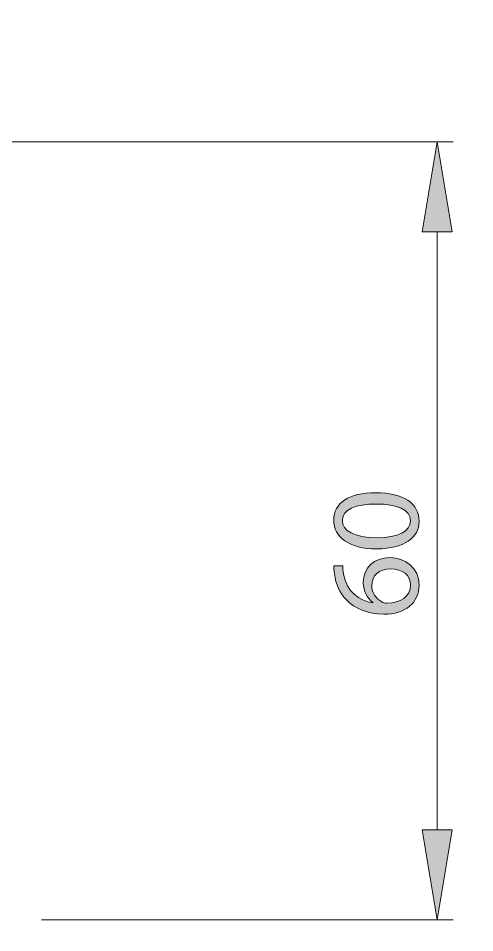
# Model space of a CAD drawing. Header units: inches. Extents: x 0.54 to 10.46, y 0.74 to 7.76.
# Drawn here: x 9.832 to 10.0617, y 4.5989 to 5.0592 of the extents above; entities that cross this region are included whole.
import ezdxf

# ---------------------------------------------------------------- set-up
doc = ezdxf.new("R2010")
doc.units = ezdxf.units.IN
doc.header["$MEASUREMENT"] = 0
doc.layers.add('BG', color=7, linetype='Continuous')
doc.layers.add('MCG-INT-4FT', color=7, linetype='Continuous')

# ---------------------------------------------------------------- blocks, each defined once
blk = doc.blocks.new('block 3')
at = {"layer": 'BG', "true_color": 0xffffff}
h = blk.add_hatch(color=7, dxfattribs=at)
h.dxf.hatch_style = 2
edge = h.paths.add_edge_path()
edge.add_spline(control_points=[(10.29599, 0.90612), (10.29599, 0.90612), (0.87112, 0.90612), (0.87112, 0.90612), (0.87016, 0.90612), (0.86938, 0.90689), (0.86938, 0.90785), (0.86938, 0.90785), (0.86938, 7.59215), (0.86938, 7.59215), (0.86938, 7.59311), (0.87016, 7.59389), (0.87112, 7.59389), (0.87112, 7.59389), (10.29599, 7.59389), (10.29599, 7.59389), (10.29696, 7.59389), (10.29773, 7.59311), (10.29773, 7.59215), (10.29773, 7.59215), (10.29773, 0.90785), (10.29773, 0.90785), (10.29773, 0.90689), (10.29696, 0.90612), (10.29599, 0.90612)], knot_values=[0, 0, 0, 0, 1, 1, 1, 2, 2, 2, 3, 3, 3, 4, 4, 4, 5, 5, 5, 6, 6, 6, 7, 7, 7, 8, 8, 8, 8], degree=3, periodic=1)
h.paths.add_polyline_path([(0.87286, 0.90959), (10.29426, 0.90959), (10.29426, 7.59042), (0.87286, 7.59042)])
at = {"layer": 'BG', "lineweight": 0}
blk.add_open_spline([(10.29599, 0.90612), (10.29599, 0.90612), (0.87112, 0.90612), (0.87112, 0.90612), (0.87016, 0.90612), (0.86938, 0.90689), (0.86938, 0.90785), (0.86938, 0.90785), (0.86938, 7.59215), (0.86938, 7.59215), (0.86938, 7.59311), (0.87016, 7.59389), (0.87112, 7.59389), (0.87112, 7.59389), (10.29599, 7.59389), (10.29599, 7.59389), (10.29696, 7.59389), (10.29773, 7.59311), (10.29773, 7.59215), (10.29773, 7.59215), (10.29773, 0.90785), (10.29773, 0.90785), (10.29773, 0.90689), (10.29696, 0.90612), (10.29599, 0.90612)], degree=3, knots=[0, 0, 0, 0, 1, 1, 1, 2, 2, 2, 3, 3, 3, 4, 4, 4, 5, 5, 5, 6, 6, 6, 7, 7, 7, 8, 8, 8, 8], dxfattribs=at)
blk = doc.blocks.new('block 2')
at = {"layer": 'BG'}
blk.add_blockref('block 3', (0, 0), dxfattribs=at)
blk = doc.blocks.new('block 69')
at = {"layer": 'BG', "true_color": 0xffffff}
h = blk.add_hatch(color=7, dxfattribs=at)
h.dxf.hatch_style = 2
edge = h.paths.add_edge_path()
edge.add_spline(control_points=[(10.46309, 0.739), (10.46309, 0.739), (0.53691, 0.739), (0.53691, 0.739), (0.53595, 0.739), (0.53517, 0.73978), (0.53517, 0.74074), (0.53517, 0.74074), (0.53517, 7.75926), (0.53517, 7.75926), (0.53517, 7.76022), (0.53595, 7.761), (0.53691, 7.761), (0.53691, 7.761), (10.46309, 7.761), (10.46309, 7.761), (10.46406, 7.761), (10.46483, 7.76022), (10.46483, 7.75926), (10.46483, 7.75926), (10.46483, 0.74074), (10.46483, 0.74074), (10.46483, 0.73978), (10.46406, 0.739), (10.46309, 0.739)], knot_values=[0, 0, 0, 0, 1, 1, 1, 2, 2, 2, 3, 3, 3, 4, 4, 4, 5, 5, 5, 6, 6, 6, 7, 7, 7, 8, 8, 8, 8], degree=3, periodic=1)
h.paths.add_polyline_path([(0.53864, 0.74248), (10.46136, 0.74248), (10.46136, 7.75752), (0.53864, 7.75752)])
at = {"layer": 'BG', "lineweight": 0}
blk.add_open_spline([(10.46309, 0.739), (10.46309, 0.739), (0.53691, 0.739), (0.53691, 0.739), (0.53595, 0.739), (0.53517, 0.73978), (0.53517, 0.74074), (0.53517, 0.74074), (0.53517, 7.75926), (0.53517, 7.75926), (0.53517, 7.76022), (0.53595, 7.761), (0.53691, 7.761), (0.53691, 7.761), (10.46309, 7.761), (10.46309, 7.761), (10.46406, 7.761), (10.46483, 7.76022), (10.46483, 7.75926), (10.46483, 7.75926), (10.46483, 0.74074), (10.46483, 0.74074), (10.46483, 0.73978), (10.46406, 0.739), (10.46309, 0.739)], degree=3, knots=[0, 0, 0, 0, 1, 1, 1, 2, 2, 2, 3, 3, 3, 4, 4, 4, 5, 5, 5, 6, 6, 6, 7, 7, 7, 8, 8, 8, 8], dxfattribs=at)
blk = doc.blocks.new('block 68')
at = {"layer": 'BG'}
blk.add_blockref('block 69', (0, 0), dxfattribs=at)
blk = doc.blocks.new('block 915')
at = {"layer": 'MCG-INT-4FT', "color": 179, "lineweight": 5, "true_color": 0x231f20}
blk.add_lwpolyline([(9.84375, 4.60538), (10.05085, 4.60538)], dxfattribs=at)
blk = doc.blocks.new('block 916')
at = {"layer": 'MCG-INT-4FT', "color": 179, "lineweight": 5, "true_color": 0x231f20}
blk.add_lwpolyline([(9.64663, 4.99707), (10.05085, 4.99707)], dxfattribs=at)
blk = doc.blocks.new('block 917')
at = {"layer": 'MCG-INT-4FT', "color": 179, "lineweight": 5, "true_color": 0x231f20}
blk.add_lwpolyline([(10.04277, 4.65063), (10.04277, 4.95182)], dxfattribs=at)
blk = doc.blocks.new('block 918')
at = {"layer": 'MCG-INT-4FT', "true_color": 0x231f20}
h = blk.add_hatch(color=179, dxfattribs=at)
h.dxf.hatch_style = 2
h.paths.add_polyline_path([(10.03523, 4.65063), (10.04277, 4.60538), (10.05031, 4.65063)])
at = {"layer": 'MCG-INT-4FT', "lineweight": 0}
blk.add_lwpolyline([(10.03523, 4.65063), (10.04277, 4.60538), (10.05031, 4.65063), (10.03523, 4.65063)], dxfattribs=at)
blk = doc.blocks.new('block 919')
at = {"layer": 'MCG-INT-4FT', "true_color": 0x231f20}
h = blk.add_hatch(color=179, dxfattribs=at)
h.dxf.hatch_style = 2
h.paths.add_polyline_path([(10.03523, 4.95182), (10.04277, 4.99707), (10.05031, 4.95182)])
at = {"layer": 'MCG-INT-4FT', "lineweight": 0}
blk.add_lwpolyline([(10.03523, 4.95182), (10.04277, 4.99707), (10.05031, 4.95182), (10.03523, 4.95182)], dxfattribs=at)
blk = doc.blocks.new('block 921')
at = {"layer": 'MCG-INT-4FT', "true_color": 0x231f20}
h = blk.add_hatch(color=179, dxfattribs=at)
h.dxf.hatch_style = 2
edge = h.paths.add_edge_path()
edge.add_spline(control_points=[(10.01181, 4.82037), (10.02596, 4.82037), (10.03377, 4.81512), (10.03377, 4.8059), (10.03377, 4.79777), (10.02615, 4.79227), (10.0124, 4.79214), (9.99844, 4.79214), (9.99076, 4.79816), (9.99076, 4.80661), (9.99076, 4.81538), (9.99858, 4.82037), (10.01181, 4.82037)], knot_values=[0, 0, 0, 0, 1, 1, 1, 2, 2, 2, 3, 3, 3, 4, 4, 4, 4], degree=3, periodic=1)
edge = h.paths.add_edge_path()
edge.add_spline(control_points=[(10.01246, 4.79777), (10.02327, 4.79777), (10.02942, 4.8011), (10.02942, 4.80622), (10.02942, 4.81198), (10.02271, 4.81473), (10.01207, 4.81473), (10.00183, 4.81473), (9.99512, 4.81211), (9.99512, 4.80628), (9.99512, 4.80136), (10.00113, 4.79777), (10.01246, 4.79777)], knot_values=[0, 0, 0, 0, 1, 1, 1, 2, 2, 2, 3, 3, 3, 4, 4, 4, 4], degree=3, periodic=1)
h = blk.add_hatch(color=179, dxfattribs=at)
h.dxf.hatch_style = 2
edge = h.paths.add_edge_path()
edge.add_spline(control_points=[(9.99543, 4.78368), (9.99537, 4.78252), (9.99543, 4.78105), (9.99569, 4.77945), (9.99717, 4.77062), (10.00362, 4.76595), (10.01047, 4.76499), (10.01047, 4.76499), (10.01047, 4.76518), (10.01047, 4.76518), (10.00785, 4.76716), (10.00567, 4.77062), (10.00567, 4.77523), (10.00567, 4.78259), (10.01099, 4.78777), (10.01911, 4.78777), (10.02673, 4.78777), (10.03377, 4.78259), (10.03377, 4.77395), (10.03377, 4.76506), (10.02686, 4.75923), (10.01605, 4.75923), (10.00785, 4.75923), (10.00138, 4.76217), (9.99729, 4.76627), (9.9939, 4.76973), (9.99178, 4.77433), (9.99114, 4.77958), (9.99089, 4.78124), (9.99083, 4.78265), (9.99083, 4.78368), (9.99083, 4.78368), (9.99543, 4.78368), (9.99543, 4.78368)], knot_values=[0, 0, 0, 0, 1, 1, 1, 2, 2, 2, 3, 3, 3, 4, 4, 4, 5, 5, 5, 6, 6, 6, 7, 7, 7, 8, 8, 8, 9, 9, 9, 10, 10, 10, 11, 11, 11, 11], degree=3, periodic=1)
edge = h.paths.add_edge_path()
edge.add_spline(control_points=[(10.01944, 4.78208), (10.01348, 4.78208), (10.0099, 4.77869), (10.0099, 4.7735), (10.0099, 4.77011), (10.01202, 4.76697), (10.01501, 4.76544), (10.01565, 4.76506), (10.01649, 4.7648), (10.01751, 4.7648), (10.02436, 4.76493), (10.02942, 4.76806), (10.02942, 4.77395), (10.02942, 4.77882), (10.02539, 4.78208), (10.01944, 4.78208)], knot_values=[0, 0, 0, 0, 1, 1, 1, 2, 2, 2, 3, 3, 3, 4, 4, 4, 5, 5, 5, 5], degree=3, periodic=1)
at = {"layer": 'MCG-INT-4FT', "lineweight": 0}
for points, knots in [([(10.01181, 4.82037), (10.02596, 4.82037), (10.03377, 4.81512), (10.03377, 4.8059), (10.03377, 4.79777), (10.02615, 4.79227), (10.0124, 4.79214), (9.99844, 4.79214), (9.99076, 4.79816), (9.99076, 4.80661), (9.99076, 4.81538), (9.99858, 4.82037), (10.01181, 4.82037)], [0, 0, 0, 0, 1, 1, 1, 2, 2, 2, 3, 3, 3, 4, 4, 4, 4]), ([(10.01246, 4.79777), (10.02327, 4.79777), (10.02942, 4.8011), (10.02942, 4.80622), (10.02942, 4.81198), (10.02271, 4.81473), (10.01207, 4.81473), (10.00183, 4.81473), (9.99512, 4.81211), (9.99512, 4.80628), (9.99512, 4.80136), (10.00113, 4.79777), (10.01246, 4.79777)], [0, 0, 0, 0, 1, 1, 1, 2, 2, 2, 3, 3, 3, 4, 4, 4, 4]), ([(9.99543, 4.78368), (9.99537, 4.78252), (9.99543, 4.78105), (9.99569, 4.77945), (9.99717, 4.77062), (10.00362, 4.76595), (10.01047, 4.76499), (10.01047, 4.76499), (10.01047, 4.76518), (10.01047, 4.76518), (10.00785, 4.76716), (10.00567, 4.77062), (10.00567, 4.77523), (10.00567, 4.78259), (10.01099, 4.78777), (10.01911, 4.78777), (10.02673, 4.78777), (10.03377, 4.78259), (10.03377, 4.77395), (10.03377, 4.76506), (10.02686, 4.75923), (10.01605, 4.75923), (10.00785, 4.75923), (10.00138, 4.76217), (9.99729, 4.76627), (9.9939, 4.76973), (9.99178, 4.77433), (9.99114, 4.77958), (9.99089, 4.78124), (9.99083, 4.78265), (9.99083, 4.78368), (9.99083, 4.78368), (9.99543, 4.78368), (9.99543, 4.78368)], [0, 0, 0, 0, 1, 1, 1, 2, 2, 2, 3, 3, 3, 4, 4, 4, 5, 5, 5, 6, 6, 6, 7, 7, 7, 8, 8, 8, 9, 9, 9, 10, 10, 10, 11, 11, 11, 11]), ([(10.01944, 4.78208), (10.01348, 4.78208), (10.0099, 4.77869), (10.0099, 4.7735), (10.0099, 4.77011), (10.01202, 4.76697), (10.01501, 4.76544), (10.01565, 4.76506), (10.01649, 4.7648), (10.01751, 4.7648), (10.02436, 4.76493), (10.02942, 4.76806), (10.02942, 4.77395), (10.02942, 4.77882), (10.02539, 4.78208), (10.01944, 4.78208)], [0, 0, 0, 0, 1, 1, 1, 2, 2, 2, 3, 3, 3, 4, 4, 4, 5, 5, 5, 5])]:
    blk.add_open_spline(points, degree=3, knots=knots, dxfattribs=at)
blk = doc.blocks.new('block 920')
at = {"layer": 'MCG-INT-4FT'}
blk.add_blockref('block 921', (0, 0), dxfattribs=at)
blk = doc.blocks.new('block 931')
at = {"layer": 'MCG-INT-4FT', "color": 7, "lineweight": 5, "true_color": 0xffffff}
blk.add_lwpolyline([(10.04277, 4.99707), (10.04277, 4.99707)], dxfattribs=at)

msp = doc.modelspace()

# ---------------------------------------------------------------- block references
at = {"layer": 'BG'}
for name in ['block 68', 'block 2']:
    msp.add_blockref(name, (0, 0), dxfattribs=at)
at = {"layer": 'MCG-INT-4FT'}
for name in ['block 916', 'block 919', 'block 931', 'block 917', 'block 920', 'block 918', 'block 915']:
    msp.add_blockref(name, (0, 0), dxfattribs=at)

doc.saveas('drawing.dxf')
